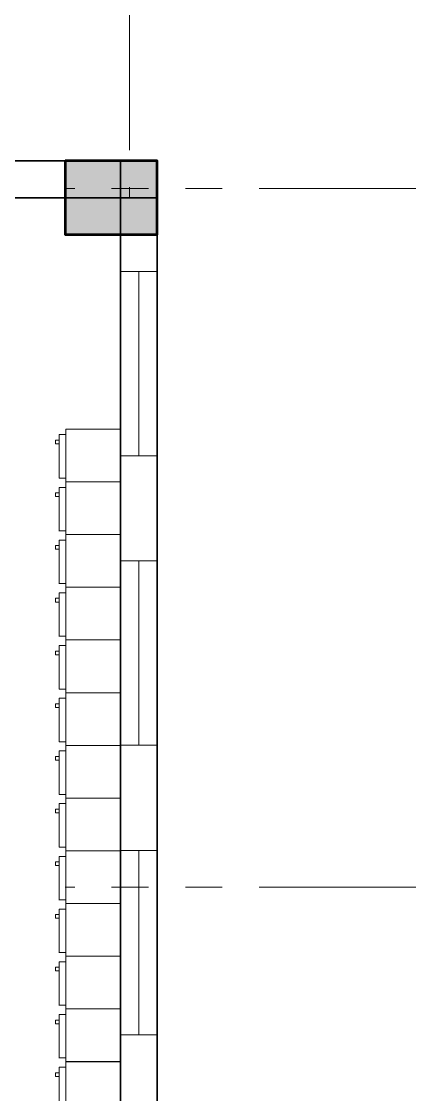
# Model space of a CAD drawing. Header units: millimetres. Extents: x -5316 to 10114, y -10026 to 11025.
# Drawn here: x 5090 to 5301, y 3901 to 4483 of the extents above; entities that cross this region are included whole.
import ezdxf

# ---------------------------------------------------------------- set-up
doc = ezdxf.new("R2010")
doc.units = ezdxf.units.MM
doc.linetypes.add('CENTER2', pattern=[28.575, 19.05, -3.175, 3.175, -3.175])
doc.linetypes.add('PHANTOM', pattern=[2.5, 1.25, -0.25, 0.25, -0.25, 0.25, -0.25])
for name, color, linetype, lineweight in [('AKS', 31, 'CENTER2', 5), ('DUVAR', 1, 'Continuous', 35), ('kolon', 5, 'Continuous', 53), ('tefrişler', 13, 'Continuous', 5), ('öz-cam', 4, 'Continuous', 5)]:
    doc.layers.add(name, color=color, linetype=linetype, lineweight=lineweight)

# ---------------------------------------------------------------- blocks, each defined once
blk = doc.blocks.new('Q3WFQ')
at = {"layer": 'tefrişler'}
for p, q in [((48605.94, 84080.65), (48629.63, 84080.65)), ((48606.03, 84077.15), (48606.03, 84080.65)), ((48606.23, 84080.65), (48629.63, 84080.65)), ((48624.63, 84082.76), (48626.63, 84082.76)), ((48624.63, 84080.65), (48624.63, 84082.76)), ((48626.63, 84080.65), (48626.63, 84082.76)), ((48629.63, 84080.65), (48629.63, 84079.15)), ((48629.63, 84080.65), (48629.63, 84077.15)), ((48604.03, 84077.15), (48632.63, 84077.15)), ((48604.03, 84047.47), (48604.03, 84077.15)), ((48604.03, 84047.47), (48604.03, 84077.15)), ((48632.63, 84047.47), (48632.63, 84077.15)), ((48632.63, 84047.47), (48632.63, 84077.15)), ((48604.23, 84047.47), (48632.63, 84047.47))]:
    blk.add_line(p, q, dxfattribs=at)

msp = doc.modelspace()

# ---------------------------------------------------------------- hatches: boundary and pattern name
at = {"layer": 'kolon'}
msp.add_hatch(color=256, dxfattribs=at).paths.add_polyline_path([(5113.89, 4367.17), (5163.89, 4367.17), (5163.89, 4407.17), (5113.89, 4407.17)])

# ---------------------------------------------------------------- linework, layer by layer
at = {"layer": 'AKS', "linetype": 'PHANTOM', "ltscale": 80}
for p, q in [((5148.89, 7912.91), (5148.89, 4387.17)), ((6519.14, 4392.17), (5113.89, 4392.17)), ((6519.14, 4013.17), (5113.89, 4013.17))]:
    msp.add_line(p, q, dxfattribs=at)
at = {"layer": 'DUVAR'}
for p, q in [((3163.89, 4407.17), (5163.89, 4407.17)), ((5143.89, 3746.97), (5143.89, 4407.17)), ((5163.89, 2807.17), (5163.89, 4407.17)), ((3911.89, 4387.17), (5163.89, 4387.17))]:
    msp.add_line(p, q, dxfattribs=at)
at = {"layer": 'kolon'}
msp.add_lwpolyline([(5113.89, 4407.17), (5113.89, 4367.17), (5163.89, 4367.17), (5163.89, 4407.17)], close=True, dxfattribs=at)
at = {"layer": 'öz-cam'}
for p, q in [((5143.89, 4347.17), (5163.89, 4347.17)), ((5153.89, 4247.17), (5153.89, 4347.17)), ((5143.89, 4247.17), (5163.89, 4247.17)), ((5143.89, 4190.17), (5163.89, 4190.17)), ((5153.89, 4090.17), (5153.89, 4190.17)), ((5143.89, 4090.17), (5163.89, 4090.17)), ((5143.89, 4033.17), (5163.89, 4033.17)), ((5153.89, 3933.17), (5153.89, 4033.17)), ((5143.89, 3933.17), (5163.89, 3933.17))]:
    msp.add_line(p, q, dxfattribs=at)

# ---------------------------------------------------------------- block references
at = {"layer": 'tefrişler', "rotation": 90}
for p in [(89191.36, -44370.96), (89191.36, -44399.56), (89191.36, -44428.15), (89191.36, -44456.75), (89191.36, -44485.34), (89191.36, -44513.93), (89191.36, -44542.53), (89191.36, -44571.12), (89191.36, -44599.72), (89191.36, -44628.31), (89191.36, -44656.9), (89191.36, -44685.5), (89191.36, -44714.09)]:
    msp.add_blockref('Q3WFQ', p, dxfattribs=at)

doc.saveas('drawing.dxf')
